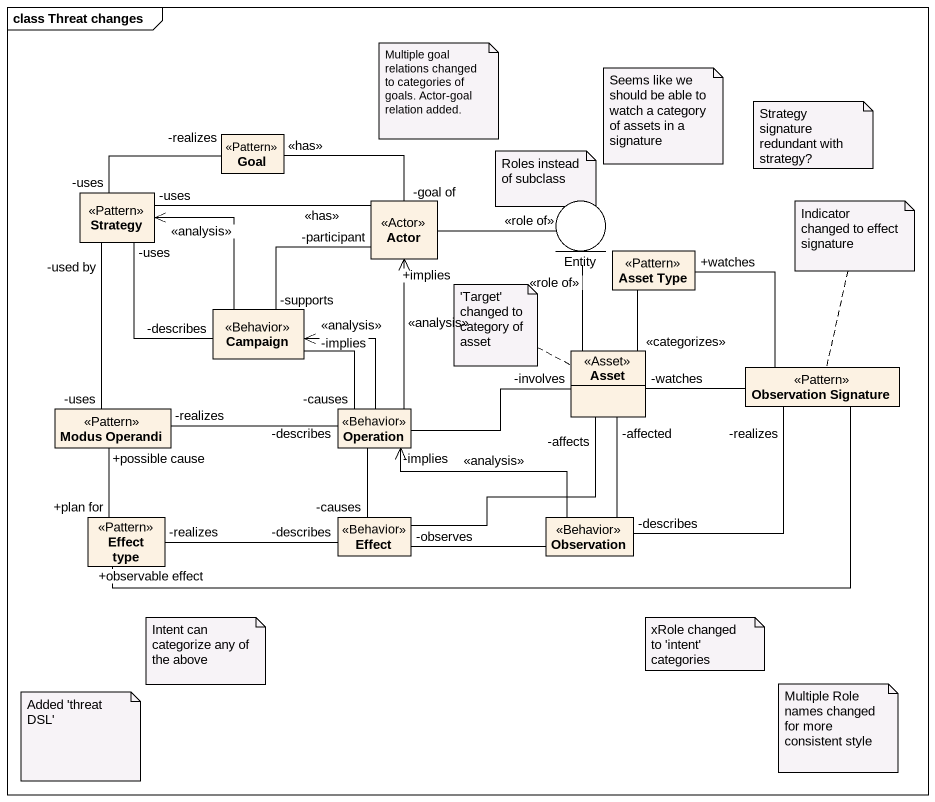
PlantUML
@startuml
mainframe class Threat changes
allowmixing
hide circle
hide empty members
class Goal <<Pattern>>
class Strategy <<Pattern>>
class "Actor" as Actor_ <<Actor>>
entity "Entity" as Entity_
class "Asset Type" as Asset_Type <<Pattern>>
class Campaign <<Behavior>>
class Asset <<Asset>>
class "Observation Signature" as Observation_Signature <<Pattern>>
class "Modus Operandi" as Modus_Operandi <<Pattern>>
class Operation <<Behavior>>
class "Effect type" as Effect_type <<Pattern>>
class Effect <<Behavior>>
class Observation <<Behavior>>
Strategy "-uses" -right- "-realizes" Goal
Strategy "-used by" -- "-uses" Modus_Operandi
Actor_ "-goal of" -left- "<<has>>" Goal
Actor_ -left- "-uses" Strategy
Actor_ -right- "<<role of>>" Entity_
Actor_ "-participant\n<<has>>" -- "-supports" Campaign
Asset_Type -- "<<categorizes>>" Asset
Campaign "-describes" -up- "-uses" Strategy
Campaign -up-> Strategy : <<analysis>>
Campaign -- "-causes" Operation
Asset -up- "<<role of>>" Entity_
Observation_Signature -up- "+watches" Asset_Type
Observation_Signature -left- "-watches" Asset
Observation_Signature -left- "+observable effect" Effect_type
Observation_Signature "-realizes" -- "-describes" Observation
Modus_Operandi "-realizes" -right- "-describes" Operation
Operation -up-> "+implies" Actor_ : <<analysis>>
Operation -up-> "-implies" Campaign : <<analysis>>
Operation -right- "-involves" Asset
Operation -- "-causes" Effect
Effect_type "+plan for" -up- "+possible cause" Modus_Operandi
Effect_type "-realizes" -right- "-describes" Effect
Effect -up- "-affects" Asset
Observation -up- "-affected" Asset
Observation -left-> "-implies" Operation : <<analysis>>
Observation -left- "-observes" Effect
note as N1
  Multiple goal relations changed to categories of goals. Actor-goal relation added.
end note
note as N2
  Seems like we should be able to watch a category of assets in a signature
end note
note as N3
  Strategy signature redundant with strategy?
end note
note as N4
  Roles instead of subclass
end note
note top of Observation_Signature : Indicator changed to effect signature
note left of Asset : 'Target' changed to category of asset
note as N7
  Intent can categorize any of the above
end note
note as N8
  xRole changed to 'intent' categories
end note
note as N9
  Added 'threat DSL'
end note
note as N10
  Multiple Role names changed for more consistent style
end note
@enduml
